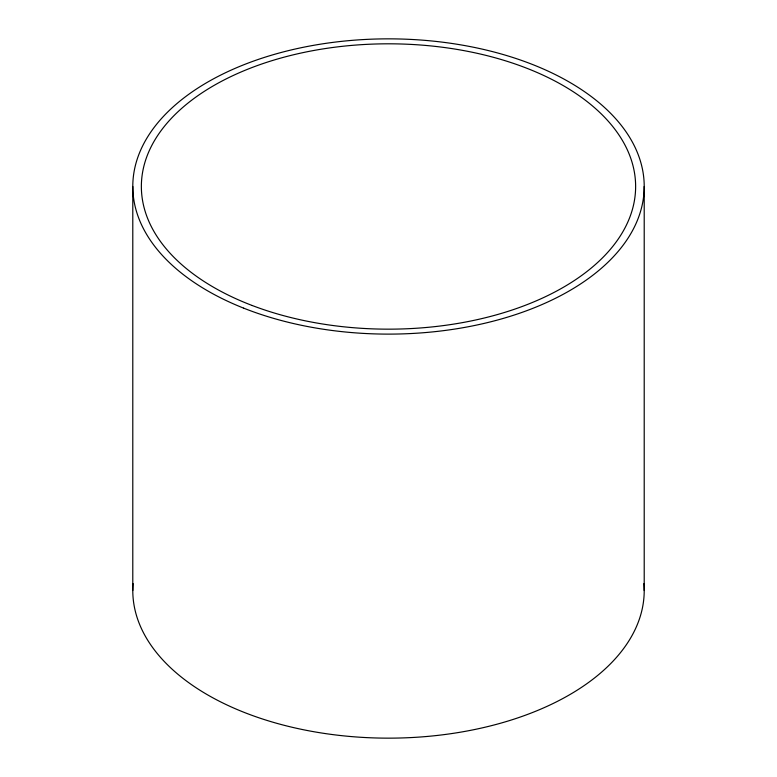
<?xml version="1.0" encoding="UTF-8"?>
<svg xmlns="http://www.w3.org/2000/svg" width="777" height="777" viewBox="0 0 777 777"><rect width="100%" height="100%" fill="white"/><g stroke="black" fill="none" stroke-linecap="round" stroke-linejoin="round"><path stroke-width="1.17" d="M644.211 186.48L644.211 590.52M132.789 186.48L132.789 590.52M643.929 583.566A255.711 147.63 0 0 1 388.5 738.15A255.711 147.63 0 0 1 133.071 583.566M243.667 308.148A255.711 147.63 0 0 0 643.424 198.067A255.711 147.63 0 0 0 278.409 53.234A255.711 147.63 0 0 0 243.667 308.148M252.263 305.526A247.135 142.677 0 0 0 635.178 195.085A247.135 142.677 0 0 0 278.059 58.848A247.135 142.677 0 0 0 252.263 305.526"/></g></svg>
